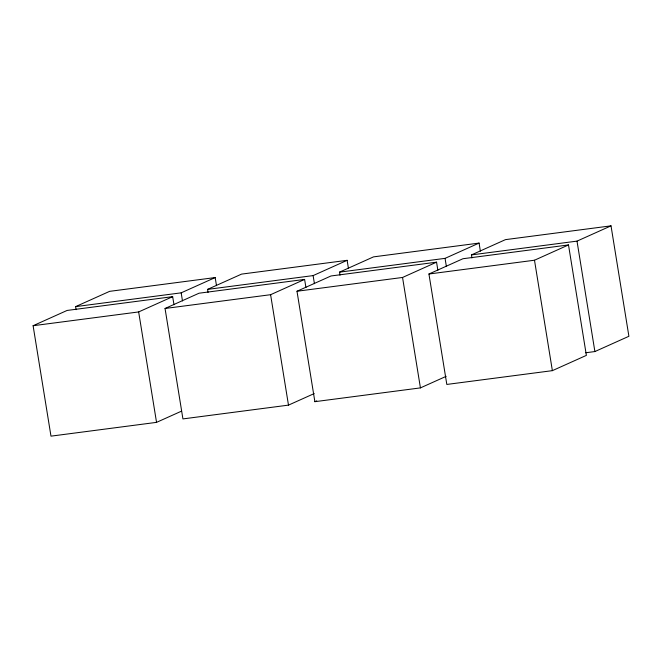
<?xml version="1.0" encoding="UTF-8"?>
<svg xmlns="http://www.w3.org/2000/svg" width="662" height="662" viewBox="0 0 662 662"><rect width="100%" height="100%" fill="white"/><g stroke="black" fill="none" stroke-linecap="round" stroke-linejoin="round"><path stroke-width="0.99" d="M181.363 411.218L156.538 422.364L50.982 436.15L33.1 325.721L67.11 310.445L172.666 296.659L173.982 304.76M76.105 309.667L75.617 306.622L109.627 291.346L215.183 277.56L216.491 285.661M33.1 325.721L138.656 311.934L172.666 296.659M75.617 306.622L181.173 292.836L215.183 277.56M314.227 393.567L288.483 405.127L182.927 418.914L165.045 308.484L199.055 293.208L304.611 279.414L305.927 287.523M208.05 292.43L207.562 289.385L241.572 274.109L347.128 260.323L348.435 268.424M165.045 308.484L270.601 294.698L304.611 279.414M207.562 289.385L313.118 275.599L347.128 260.323M446.171 376.33L420.428 387.891L314.872 401.677L296.99 291.247L331 275.971L436.556 262.177L437.872 270.286M339.995 275.193L339.507 272.148L373.517 256.873L479.073 243.086L480.38 251.188M296.99 291.247L402.546 277.461L436.556 262.177M339.507 272.148L445.063 258.362L479.073 243.086M428.935 274.01L462.945 258.734L568.501 244.94L586.383 355.378L552.373 370.654L446.817 384.44L428.935 274.01L534.491 260.224L568.501 244.94M471.94 257.957L471.452 254.911L505.462 239.636L611.018 225.85L628.9 336.279L594.89 351.555L585.663 352.763M471.452 254.911L577.007 241.125L611.018 225.85M314.872 401.677L316.717 400.858M577.007 241.125L594.89 351.555M534.491 260.224L552.373 370.654M445.063 258.362L446.37 266.463M402.546 277.461L420.428 387.891M313.118 275.599L314.425 283.7M270.601 294.698L288.483 405.127M181.173 292.836L182.48 300.937M138.656 311.934L156.538 422.364"/></g></svg>
